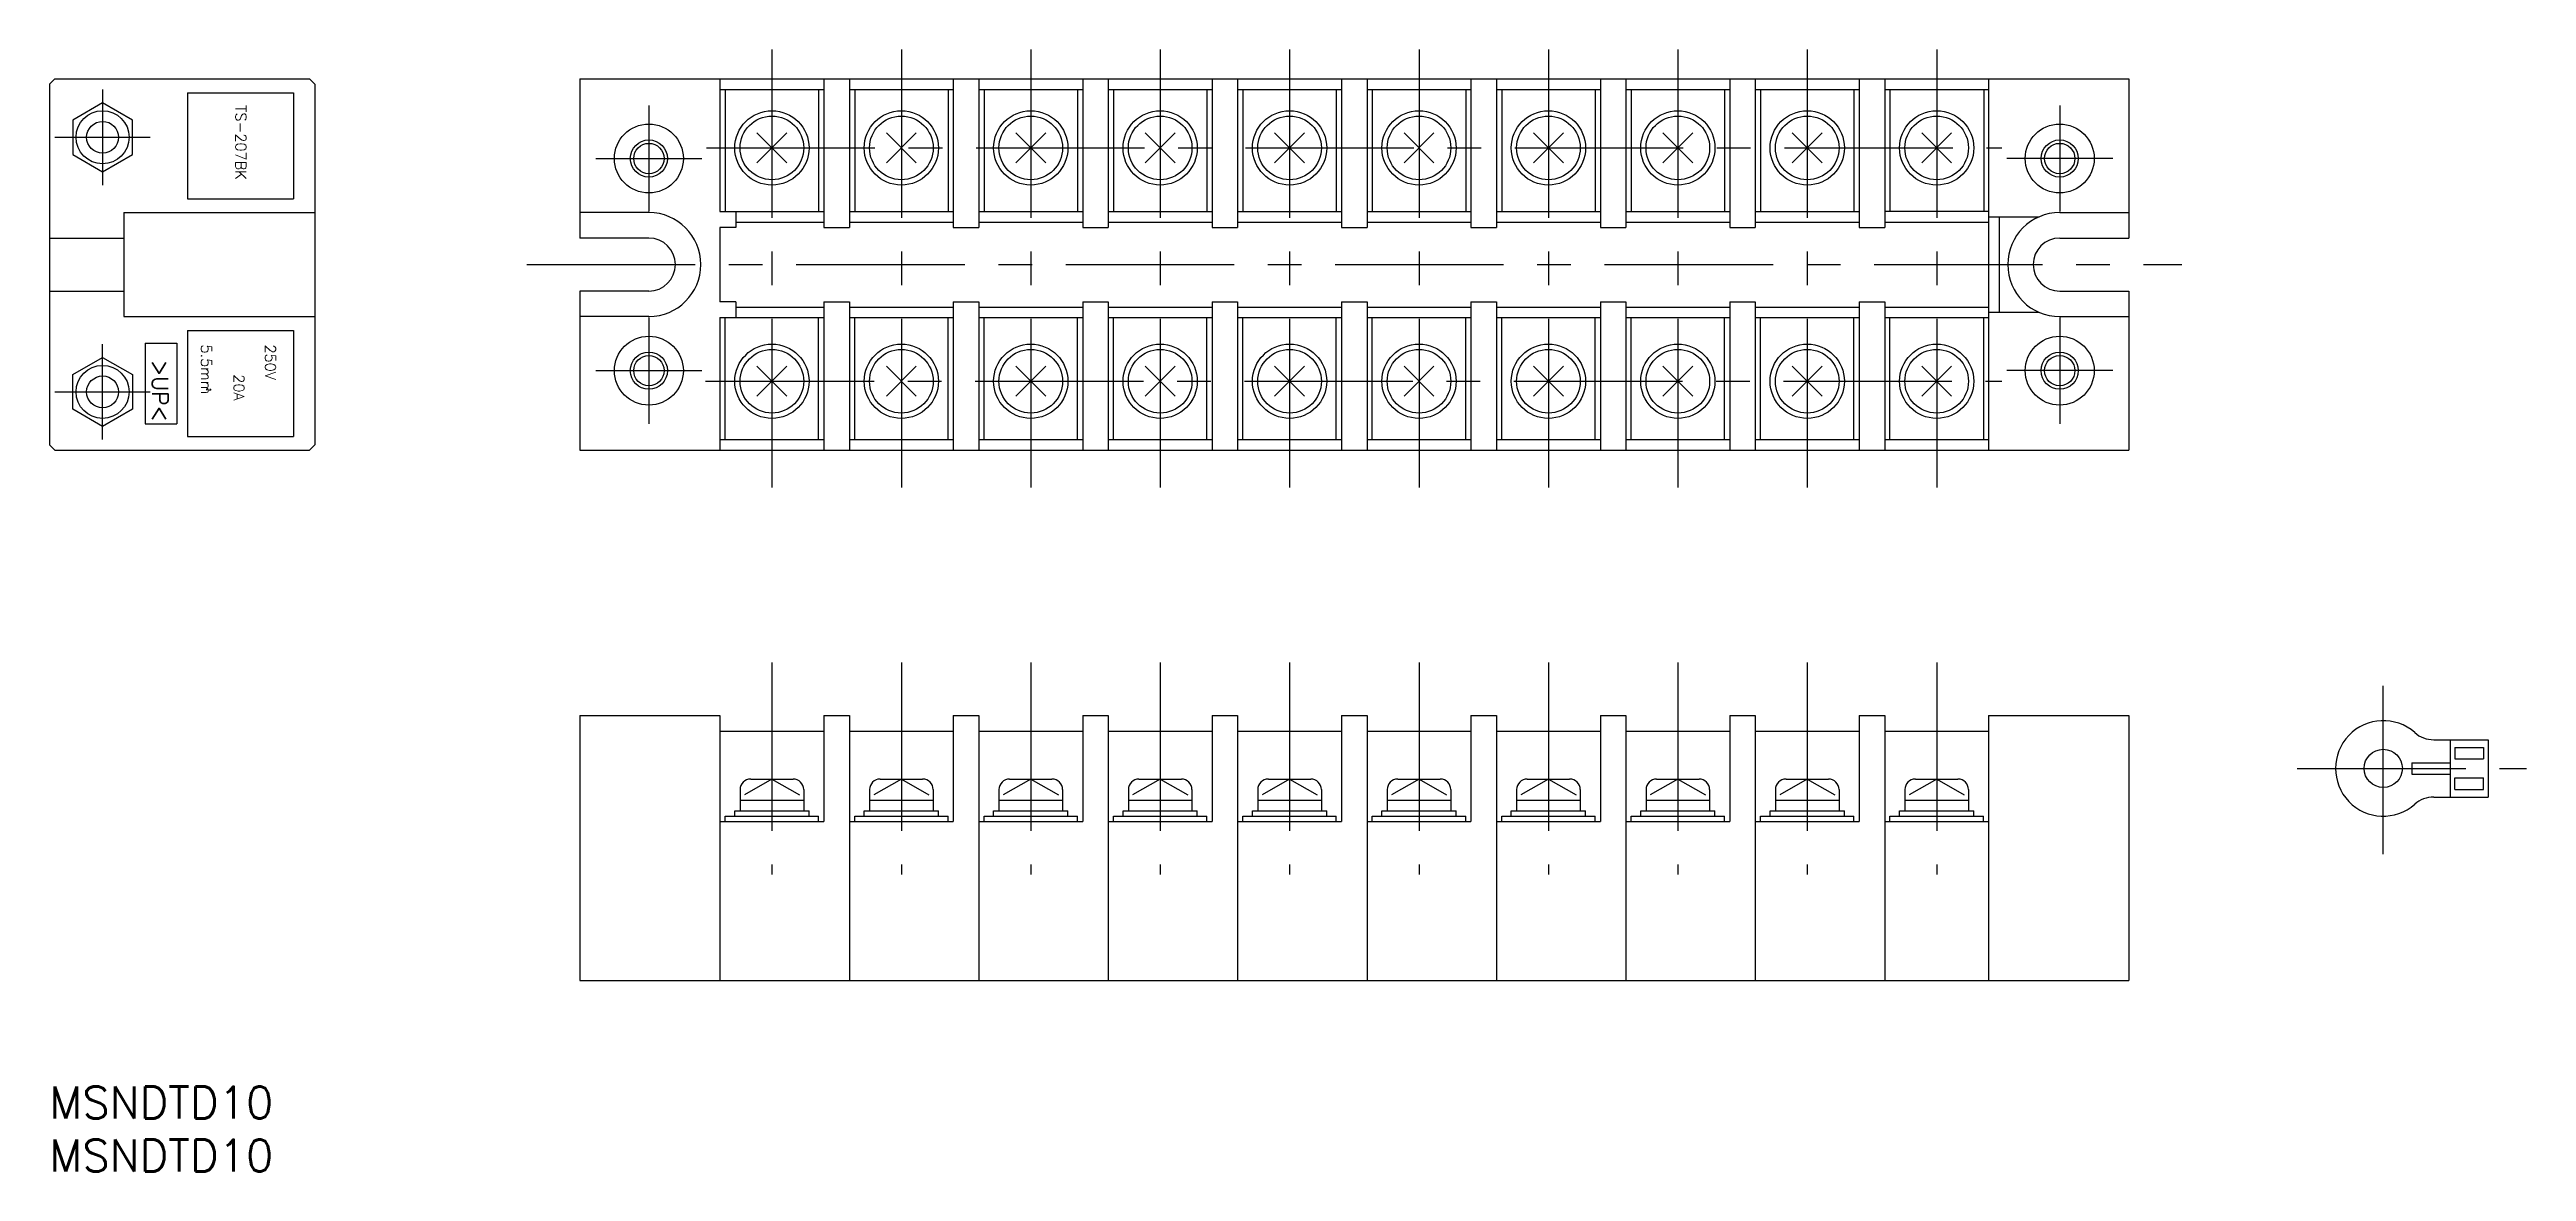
# Model space of a CAD drawing. Extents: x 0 to 234, y -8 to 98.
import ezdxf

# ---------------------------------------------------------------- set-up
doc = ezdxf.new("R2010")
doc.units = 0
doc.header["$LTSCALE"] = 0.5
doc.linetypes.add('CENTER', pattern=[50.8, 31.75, -6.35, 6.35, -6.35])
for name, color, linetype in [('MSM_CENTER', 1, 'CENTER'), ('MSM_CONTINUOUS', 7, 'CONTINUOUS'), ('MSM_NARROW', 5, 'CONTINUOUS'), ('MSM_PART_NUMBER', 7, 'CONTINUOUS')]:
    doc.layers.add(name, color=color, linetype=linetype)
doc.styles.get("Standard").update_dxf_attribs({"font": 'txt.shx', "height": 3, "bigfont": 'bigfont.shx'})

msp = doc.modelspace()

# ---------------------------------------------------------------- linework, layer by layer
at = {"layer": 'MSM_CENTER'}
for p, q in [((68.1, 97.77), (68.1, 55)), ((80.3, 97.77), (80.3, 55)), ((92.5, 97.77), (92.5, 55)), ((104.7, 97.77), (104.7, 55)), ((116.9, 97.77), (116.9, 55)), ((129.1, 97.77), (129.1, 55)), ((141.3, 97.77), (141.3, 55)), ((153.5, 97.77), (153.5, 55)), ((165.7, 97.77), (165.7, 55)), ((177.9, 97.77), (177.9, 55)), ((5, 94), (5, 85)), ((56.5, 92.5), (56.5, 82.5)), ((189.5, 92.5), (189.5, 82.5)), ((0.5, 89.5), (9.5, 89.5)), ((51.5, 87.5), (61.5, 87.5)), ((61.94, 88.5), (184.05, 88.5)), ((194.5, 87.5), (184.5, 87.5)), ((45, 77.5), (201, 77.5)), ((56.5, 72.5), (56.5, 62.5)), ((189.5, 72.5), (189.5, 62.5)), ((5, 61), (5, 70)), ((0.5, 65.5), (9.5, 65.5)), ((51.5, 67.5), (61.5, 67.5)), ((61.85, 66.5), (184.05, 66.5)), ((194.5, 67.5), (184.5, 67.5)), ((68.1, 40), (68.1, 20)), ((80.3, 40), (80.3, 20)), ((92.5, 40), (92.5, 20)), ((104.7, 40), (104.7, 20)), ((116.9, 40), (116.9, 20)), ((129.1, 40), (129.1, 20)), ((141.3, 40), (141.3, 20)), ((153.5, 40), (153.5, 20)), ((165.7, 40), (165.7, 20)), ((177.9, 40), (177.9, 20)), ((220, 21.9), (220, 38.1)), ((211.9, 30), (233.5, 30))]:
    msp.add_line(p, q, dxfattribs=at)
at = {"layer": 'MSM_CONTINUOUS'}
for p, q in [((0.5, 95), (0, 94.5)), ((0, 94.5), (0, 60.5)), ((0.5, 95), (24.5, 95)), ((13, 93.7), (23, 93.7)), ((13, 93.7), (13, 83.7)), ((23, 93.7), (23, 83.7)), ((24.5, 95), (25, 94.5)), ((25, 94.5), (25, 60.5)), ((50, 95), (50, 80)), ((50, 95), (196, 95)), ((63.2, 95), (63.2, 82.5)), ((63.2, 94), (73, 94)), ((63.7, 94), (63.7, 82.5)), ((72.5, 94), (72.5, 82.5)), ((73, 95), (73, 81)), ((75.4, 95), (75.4, 81)), ((75.4, 94), (85.2, 94)), ((75.9, 94), (75.9, 82.5)), ((84.7, 94), (84.7, 82.5)), ((85.2, 95), (85.2, 81)), ((87.6, 95), (87.6, 81)), ((87.6, 94), (97.4, 94)), ((88.1, 94), (88.1, 82.5)), ((96.9, 94), (96.9, 82.5)), ((97.4, 95), (97.4, 81)), ((99.8, 95), (99.8, 81)), ((99.8, 94), (109.6, 94)), ((100.3, 94), (100.3, 82.5)), ((109.1, 94), (109.1, 82.5)), ((109.6, 95), (109.6, 81)), ((112, 95), (112, 81)), ((112, 94), (121.8, 94)), ((112.5, 94), (112.5, 82.5)), ((121.3, 94), (121.3, 82.5)), ((121.8, 95), (121.8, 81)), ((124.2, 95), (124.2, 81)), ((124.2, 94), (134, 94)), ((124.7, 94), (124.7, 82.5)), ((133.5, 94), (133.5, 82.5)), ((134, 95), (134, 81)), ((136.4, 95), (136.4, 81)), ((136.4, 94), (146.2, 94)), ((136.9, 94), (136.9, 82.5)), ((145.7, 94), (145.7, 82.5)), ((146.2, 95), (146.2, 81)), ((148.6, 95), (148.6, 81)), ((148.6, 94), (158.4, 94)), ((149.1, 94), (149.1, 82.5)), ((157.9, 94), (157.9, 82.5)), ((158.4, 95), (158.4, 81)), ((160.8, 95), (160.8, 81)), ((160.8, 94), (170.6, 94)), ((161.3, 94), (161.3, 82.5)), ((170.1, 94), (170.1, 82.5)), ((170.6, 95), (170.6, 81)), ((173, 95), (173, 81)), ((173, 94), (182.8, 94)), ((173.47, 94), (173.47, 82.5)), ((182.34, 94), (182.34, 82.5)), ((182.8, 95), (182.8, 60)), ((196, 95), (196, 80)), ((5, 92.75), (2.19, 91.13)), ((2.19, 91.13), (2.19, 87.88)), ((7.81, 91.13), (5, 92.75)), ((7.81, 87.88), (7.81, 91.13)), ((69.51, 89.91), (66.69, 87.09)), ((66.69, 89.91), (69.51, 87.09)), ((81.71, 89.91), (78.89, 87.09)), ((78.89, 89.91), (81.71, 87.09)), ((93.91, 89.91), (91.09, 87.09)), ((91.09, 89.91), (93.91, 87.09)), ((106.11, 89.91), (103.29, 87.09)), ((103.29, 89.91), (106.11, 87.09)), ((118.31, 89.91), (115.49, 87.09)), ((115.49, 89.91), (118.31, 87.09)), ((130.51, 89.91), (127.69, 87.09)), ((127.69, 89.91), (130.51, 87.09)), ((142.71, 89.91), (139.89, 87.09)), ((139.89, 89.91), (142.71, 87.09)), ((154.91, 89.91), (152.09, 87.09)), ((152.09, 89.91), (154.91, 87.09)), ((167.11, 89.91), (164.29, 87.09)), ((164.29, 89.91), (167.11, 87.09)), ((179.31, 89.91), (176.49, 87.09)), ((176.49, 89.91), (179.31, 87.09)), ((2.19, 87.88), (5, 86.25)), ((5, 86.25), (7.81, 87.88)), ((7, 82.4), (7, 72.6)), ((7, 82.4), (25, 82.4)), ((13, 83.7), (23, 83.7)), ((56.5, 82.4), (50, 82.4)), ((63.2, 82.5), (73, 82.5)), ((64.7, 82.5), (64.7, 81)), ((75.4, 82.5), (85.2, 82.5)), ((87.6, 82.5), (97.4, 82.5)), ((99.8, 82.5), (109.6, 82.5)), ((112, 82.5), (121.8, 82.5)), ((124.2, 82.5), (134, 82.5)), ((136.4, 82.5), (146.2, 82.5)), ((148.6, 82.5), (158.4, 82.5)), ((160.8, 82.5), (170.6, 82.5)), ((182.8, 82.5), (173, 82.5)), ((182.8, 82), (187.56, 82)), ((183.8, 82), (183.8, 73)), ((189.5, 82.4), (196, 82.4)), ((0, 80), (7, 80)), ((56.5, 80), (50, 80)), ((64.7, 81), (63.2, 81)), ((63.2, 81), (63.2, 74)), ((64.7, 81.5), (73, 81.5)), ((73, 81), (75.4, 81)), ((75.4, 81.5), (85.2, 81.5)), ((85.2, 81), (87.6, 81)), ((87.6, 81.5), (97.4, 81.5)), ((97.4, 81), (99.8, 81)), ((99.8, 81.5), (109.6, 81.5)), ((109.6, 81), (112, 81)), ((112, 81.5), (121.8, 81.5)), ((121.8, 81), (124.2, 81)), ((124.2, 81.5), (134, 81.5)), ((134, 81), (136.4, 81)), ((136.4, 81.5), (146.2, 81.5)), ((146.2, 81), (148.6, 81)), ((148.6, 81.5), (158.4, 81.5)), ((158.4, 81), (160.8, 81)), ((160.8, 81.5), (170.6, 81.5)), ((170.6, 81), (173, 81)), ((173, 81.5), (182.8, 81.5)), ((189.5, 80), (196, 80)), ((0, 75), (7, 75)), ((56.5, 75), (50, 75)), ((50, 75), (50, 60)), ((189.5, 75), (196, 75)), ((196, 75), (196, 60)), ((7, 72.6), (25, 72.6)), ((56.5, 72.6), (50, 72.6)), ((64.7, 74), (63.2, 74)), ((63.2, 72.5), (73, 72.5)), ((63.2, 72.5), (63.2, 60)), ((63.7, 61), (63.7, 72.5)), ((64.7, 74), (64.7, 72.5)), ((64.7, 73.5), (73, 73.5)), ((72.5, 61), (72.5, 72.5)), ((73, 74), (75.4, 74)), ((73, 74), (73, 60)), ((75.4, 74), (75.4, 60)), ((75.4, 73.5), (85.2, 73.5)), ((75.4, 72.5), (85.2, 72.5)), ((75.9, 61), (75.9, 72.5)), ((84.7, 61), (84.7, 72.5)), ((85.2, 74), (87.6, 74)), ((85.2, 74), (85.2, 60)), ((87.6, 74), (87.6, 60)), ((87.6, 73.5), (97.4, 73.5)), ((87.6, 72.5), (97.4, 72.5)), ((88.1, 61), (88.1, 72.5)), ((96.9, 61), (96.9, 72.5)), ((97.4, 74), (99.8, 74)), ((97.4, 74), (97.4, 60)), ((99.8, 74), (99.8, 60)), ((99.8, 73.5), (109.6, 73.5)), ((99.8, 72.5), (109.6, 72.5)), ((100.3, 61), (100.3, 72.5)), ((109.1, 61), (109.1, 72.5)), ((109.6, 74), (109.6, 60)), ((109.6, 74), (112, 74)), ((112, 74), (112, 60)), ((112, 73.5), (121.8, 73.5)), ((112, 72.5), (121.8, 72.5)), ((112.5, 61), (112.5, 72.5)), ((121.3, 61), (121.3, 72.5)), ((121.8, 74), (121.8, 60)), ((121.8, 74), (124.2, 74)), ((124.2, 74), (124.2, 60)), ((124.2, 73.5), (134, 73.5)), ((124.2, 72.5), (134, 72.5)), ((124.7, 61), (124.7, 72.5)), ((133.5, 61), (133.5, 72.5)), ((134, 74), (134, 60)), ((134, 74), (136.4, 74)), ((136.4, 74), (136.4, 60)), ((136.4, 73.5), (146.2, 73.5)), ((136.4, 72.5), (146.2, 72.5)), ((136.9, 61), (136.9, 72.5)), ((145.7, 61), (145.7, 72.5)), ((146.2, 74), (146.2, 60)), ((146.2, 74), (148.6, 74)), ((148.6, 74), (148.6, 60)), ((148.6, 73.5), (158.4, 73.5)), ((148.6, 72.5), (158.4, 72.5)), ((149.1, 61), (149.1, 72.5)), ((157.9, 61), (157.9, 72.5)), ((158.4, 74), (158.4, 60)), ((158.4, 74), (160.8, 74)), ((160.8, 74), (160.8, 60)), ((160.8, 73.5), (170.6, 73.5)), ((160.8, 72.5), (170.6, 72.5)), ((161.3, 61), (161.3, 72.5)), ((170.1, 61), (170.1, 72.5)), ((170.6, 74), (173, 74)), ((170.6, 74), (170.6, 60)), ((173, 74), (173, 60)), ((173, 73.5), (182.8, 73.5)), ((173, 72.5), (182.8, 72.5)), ((173.47, 61), (173.47, 72.5)), ((182.34, 61), (182.34, 72.5)), ((182.8, 73), (187.56, 73)), ((189.5, 72.6), (196, 72.6)), ((9, 70.1), (12, 70.1)), ((9, 70.1), (9, 62.5)), ((12, 70.1), (12, 62.5)), ((13, 71.3), (23, 71.3)), ((13, 71.3), (13, 61.3)), ((23, 71.3), (23, 61.3)), ((2.19, 67.13), (5, 68.75)), ((5, 68.75), (7.81, 67.13)), ((69.51, 65.09), (66.69, 67.91)), ((66.69, 65.09), (69.51, 67.91)), ((81.71, 65.09), (78.89, 67.91)), ((78.89, 65.09), (81.71, 67.91)), ((93.91, 65.09), (91.09, 67.91)), ((91.09, 65.09), (93.91, 67.91)), ((106.11, 65.09), (103.29, 67.91)), ((103.29, 65.09), (106.11, 67.91)), ((118.31, 65.09), (115.49, 67.91)), ((115.49, 65.09), (118.31, 67.91)), ((130.51, 65.09), (127.69, 67.91)), ((127.69, 65.09), (130.51, 67.91)), ((142.71, 65.09), (139.89, 67.91)), ((139.89, 65.09), (142.71, 67.91)), ((154.91, 65.09), (152.09, 67.91)), ((152.09, 65.09), (154.91, 67.91)), ((167.11, 65.09), (164.29, 67.91)), ((164.29, 65.09), (167.11, 67.91)), ((179.31, 65.09), (176.49, 67.91)), ((176.49, 65.09), (179.31, 67.91)), ((2.19, 63.88), (2.19, 67.13)), ((7.81, 67.13), (7.81, 63.88)), ((5, 62.25), (2.19, 63.88)), ((7.81, 63.88), (5, 62.25)), ((9, 62.5), (12, 62.5)), ((13, 61.3), (23, 61.3)), ((63.2, 61), (73, 61)), ((75.4, 61), (85.2, 61)), ((87.6, 61), (97.4, 61)), ((99.8, 61), (109.6, 61)), ((112, 61), (121.8, 61)), ((124.2, 61), (134, 61)), ((136.4, 61), (146.2, 61)), ((148.6, 61), (158.4, 61)), ((160.8, 61), (170.6, 61)), ((173, 61), (182.8, 61)), ((0, 60.5), (0.5, 60)), ((0.5, 60), (24.5, 60)), ((25, 60.5), (24.5, 60)), ((50, 60), (196, 60)), ((50, 35), (50, 10)), ((50, 35), (63.2, 35)), ((63.2, 35), (63.2, 10)), ((63.2, 33.5), (73, 33.5)), ((73, 35), (73, 25)), ((73, 35), (75.4, 35)), ((75.4, 35), (75.4, 10)), ((75.4, 33.5), (85.2, 33.5)), ((85.2, 35), (85.2, 25)), ((85.2, 35), (87.6, 35)), ((87.6, 35), (87.6, 10)), ((87.6, 33.5), (97.4, 33.5)), ((97.4, 35), (97.4, 25)), ((97.4, 35), (99.8, 35)), ((99.8, 35), (99.8, 10)), ((99.8, 33.5), (109.6, 33.5)), ((109.6, 35), (109.6, 25)), ((109.6, 35), (112, 35)), ((112, 35), (112, 10)), ((112, 33.5), (121.8, 33.5)), ((121.8, 35), (121.8, 25)), ((121.8, 35), (124.2, 35)), ((124.2, 35), (124.2, 10)), ((124.2, 33.5), (134, 33.5)), ((134, 35), (134, 25)), ((134, 35), (136.4, 35)), ((136.4, 35), (136.4, 10)), ((136.4, 33.5), (146.2, 33.5)), ((146.2, 35), (146.2, 25)), ((146.2, 35), (148.6, 35)), ((148.6, 35), (148.6, 10)), ((148.6, 33.5), (158.4, 33.5)), ((158.4, 35), (160.8, 35)), ((158.4, 35), (158.4, 25)), ((160.8, 35), (160.8, 10)), ((160.8, 33.5), (170.6, 33.5)), ((170.6, 35), (170.6, 25)), ((170.6, 35), (173, 35)), ((173, 35), (173, 10)), ((173, 33.5), (182.8, 33.5)), ((182.8, 35), (196, 35)), ((182.8, 35), (182.8, 10)), ((196, 35), (196, 10)), ((224.76, 32.7), (229.9, 32.7)), ((226.3, 32.7), (226.3, 27.3)), ((229.9, 32.7), (229.9, 27.3)), ((222.7, 30.54), (222.7, 29.46)), ((222.7, 30.54), (226.3, 30.54)), ((226.75, 31.98), (229.45, 31.98)), ((226.75, 31.98), (226.75, 30.9)), ((226.75, 30.9), (229.45, 30.9)), ((229.45, 31.98), (229.45, 30.9)), ((68.1, 29), (65.5, 27.5)), ((66.1, 29), (70.1, 29)), ((68.1, 29), (70.7, 27.5)), ((80.3, 29), (77.7, 27.5)), ((78.3, 29), (82.3, 29)), ((80.3, 29), (82.9, 27.5)), ((92.5, 29), (89.9, 27.5)), ((90.5, 29), (94.5, 29)), ((92.5, 29), (95.1, 27.5)), ((104.7, 29), (102.1, 27.5)), ((102.7, 29), (106.7, 29)), ((104.7, 29), (107.3, 27.5)), ((116.9, 29), (114.3, 27.5)), ((114.9, 29), (118.9, 29)), ((116.9, 29), (119.5, 27.5)), ((129.1, 29), (126.5, 27.5)), ((127.1, 29), (131.1, 29)), ((129.1, 29), (131.7, 27.5)), ((141.3, 29), (138.7, 27.5)), ((139.3, 29), (143.3, 29)), ((141.3, 29), (143.9, 27.5)), ((153.5, 29), (150.9, 27.5)), ((151.5, 29), (155.5, 29)), ((153.5, 29), (156.1, 27.5)), ((165.7, 29), (163.1, 27.5)), ((163.7, 29), (167.7, 29)), ((165.7, 29), (168.3, 27.5)), ((177.9, 29), (175.3, 27.5)), ((175.9, 29), (179.9, 29)), ((177.9, 29), (180.5, 27.5)), ((222.7, 29.46), (226.3, 29.46)), ((226.75, 29.1), (229.45, 29.1)), ((226.75, 28.02), (226.75, 29.1)), ((229.45, 28.02), (229.45, 29.1)), ((64.6, 25.5), (64.6, 26)), ((64.6, 26), (71.6, 26)), ((65.1, 28), (65.1, 26)), ((65.1, 27), (71.1, 27)), ((71.1, 28), (71.1, 26)), ((71.6, 25.5), (71.6, 26)), ((76.8, 26), (83.8, 26)), ((76.8, 25.5), (76.8, 26)), ((77.3, 28), (77.3, 26)), ((77.3, 27), (83.3, 27)), ((83.3, 28), (83.3, 26)), ((83.8, 25.5), (83.8, 26)), ((89, 26), (96, 26)), ((89, 25.5), (89, 26)), ((89.5, 28), (89.5, 26)), ((89.5, 27), (95.5, 27)), ((95.5, 28), (95.5, 26)), ((96, 25.5), (96, 26)), ((101.2, 26), (108.2, 26)), ((101.2, 25.5), (101.2, 26)), ((101.7, 28), (101.7, 26)), ((101.7, 27), (107.7, 27)), ((107.7, 28), (107.7, 26)), ((108.2, 25.5), (108.2, 26)), ((113.4, 26), (120.4, 26)), ((113.4, 25.5), (113.4, 26)), ((113.9, 28), (113.9, 26)), ((113.9, 27), (119.9, 27)), ((119.9, 28), (119.9, 26)), ((120.4, 25.5), (120.4, 26)), ((125.6, 26), (132.6, 26)), ((125.6, 25.5), (125.6, 26)), ((126.1, 28), (126.1, 26)), ((126.1, 27), (132.1, 27)), ((132.1, 28), (132.1, 26)), ((132.6, 25.5), (132.6, 26)), ((137.8, 26), (144.8, 26)), ((137.8, 25.5), (137.8, 26)), ((138.3, 28), (138.3, 26)), ((138.3, 27), (144.3, 27)), ((144.3, 28), (144.3, 26)), ((144.8, 25.5), (144.8, 26)), ((150, 26), (157, 26)), ((150, 25.5), (150, 26)), ((150.5, 28), (150.5, 26)), ((150.5, 27), (156.5, 27)), ((156.5, 28), (156.5, 26)), ((157, 25.5), (157, 26)), ((162.2, 26), (169.2, 26)), ((162.2, 25.5), (162.2, 26)), ((162.7, 28), (162.7, 26)), ((162.7, 27), (168.7, 27)), ((168.7, 28), (168.7, 26)), ((169.2, 25.5), (169.2, 26)), ((174.4, 26), (181.4, 26)), ((174.4, 25.5), (174.4, 26)), ((174.9, 28), (174.9, 26)), ((174.9, 27), (180.9, 27)), ((180.9, 28), (180.9, 26)), ((181.4, 25.5), (181.4, 26)), ((224.76, 27.3), (229.9, 27.3)), ((226.75, 28.02), (229.45, 28.02)), ((63.2, 25), (73, 25)), ((63.7, 25), (63.7, 25.5)), ((63.7, 25.5), (72.5, 25.5)), ((72.5, 25), (72.5, 25.5)), ((75.4, 25), (85.2, 25)), ((75.9, 25.5), (84.7, 25.5)), ((75.9, 25), (75.9, 25.5)), ((84.7, 25), (84.7, 25.5)), ((87.6, 25), (97.4, 25)), ((88.1, 25.5), (96.9, 25.5)), ((88.1, 25), (88.1, 25.5)), ((96.9, 25), (96.9, 25.5)), ((99.8, 25), (109.6, 25)), ((100.3, 25.5), (109.1, 25.5)), ((100.3, 25), (100.3, 25.5)), ((109.1, 25), (109.1, 25.5)), ((112, 25), (121.8, 25)), ((112.5, 25.5), (121.3, 25.5)), ((112.5, 25), (112.5, 25.5)), ((121.3, 25), (121.3, 25.5)), ((124.2, 25), (134, 25)), ((124.7, 25.5), (133.5, 25.5)), ((124.7, 25), (124.7, 25.5)), ((133.5, 25), (133.5, 25.5)), ((136.4, 25), (146.2, 25)), ((136.9, 25.5), (145.7, 25.5)), ((136.9, 25), (136.9, 25.5)), ((145.7, 25), (145.7, 25.5)), ((148.6, 25), (158.4, 25)), ((149.1, 25.5), (157.9, 25.5)), ((149.1, 25), (149.1, 25.5)), ((157.9, 25), (157.9, 25.5)), ((160.8, 25), (170.6, 25)), ((161.3, 25.5), (170.1, 25.5)), ((161.3, 25), (161.3, 25.5)), ((170.1, 25), (170.1, 25.5)), ((173, 25), (182.8, 25)), ((173.5, 25.5), (182.3, 25.5)), ((173.5, 25), (173.5, 25.5)), ((182.3, 25), (182.3, 25.5)), ((50, 10), (196, 10))]:
    msp.add_line(p, q, dxfattribs=at)
for centre, radius in [((5, 89.5), 2.5), ((68.1, 88.5), 3.5), ((68.1, 88.5), 3), ((80.3, 88.5), 3.5), ((80.3, 88.5), 3), ((92.5, 88.5), 3.5), ((92.5, 88.5), 3), ((104.7, 88.5), 3.5), ((104.7, 88.5), 3), ((116.9, 88.5), 3.5), ((116.9, 88.5), 3), ((129.1, 88.5), 3.5), ((129.1, 88.5), 3), ((141.3, 88.5), 3.5), ((141.3, 88.5), 3), ((153.5, 88.5), 3.5), ((153.5, 88.5), 3), ((165.7, 88.5), 3.5), ((165.7, 88.5), 3), ((177.9, 88.5), 3.5), ((177.9, 88.5), 3), ((5, 89.5), 1.5), ((56.5, 87.5), 3.25), ((56.5, 87.5), 1.43), ((189.5, 87.5), 3.25), ((189.5, 87.5), 1.43), ((56.5, 67.5), 3.25), ((189.5, 67.5), 3.25), ((5, 65.5), 2.5), ((56.5, 67.5), 1.43), ((68.1, 66.5), 3.5), ((68.1, 66.5), 3), ((80.3, 66.5), 3.5), ((80.3, 66.5), 3), ((92.5, 66.5), 3.5), ((92.5, 66.5), 3), ((104.7, 66.5), 3.5), ((104.7, 66.5), 3), ((116.9, 66.5), 3.5), ((116.9, 66.5), 3), ((129.1, 66.5), 3.5), ((129.1, 66.5), 3), ((141.3, 66.5), 3.5), ((141.3, 66.5), 3), ((153.5, 66.5), 3.5), ((153.5, 66.5), 3), ((165.7, 66.5), 3.5), ((165.7, 66.5), 3), ((177.9, 66.5), 3.5), ((177.9, 66.5), 3), ((189.5, 67.5), 1.43), ((5, 65.5), 1.5), ((220, 30), 1.8)]:
    msp.add_circle(centre, radius, dxfattribs=at)
for centre, radius, start, end in [((56.5, 77.5), 4.9, 270, 90), ((189.5, 77.5), 4.9, 90, 270), ((56.5, 77.5), 2.5, 270, 90), ((189.5, 77.5), 2.5, 90, 270), ((220, 30), 4.5, 48.5904, 311.4096), ((224.76, 35.4), 2.7, 228.5904, 270), ((66.1, 28), 1, 90, 180), ((70.1, 28), 1, 0, 90), ((78.3, 28), 1, 90, 180), ((82.3, 28), 1, 0, 90), ((90.5, 28), 1, 90, 180), ((94.5, 28), 1, 0, 90), ((102.7, 28), 1, 90, 180), ((106.7, 28), 1, 0, 90), ((114.9, 28), 1, 90, 180), ((118.9, 28), 1, 0, 90), ((127.1, 28), 1, 90, 180), ((131.1, 28), 1, 0, 90), ((139.3, 28), 1, 90, 180), ((143.3, 28), 1, 0, 90), ((151.5, 28), 1, 90, 180), ((155.5, 28), 1, 0, 90), ((163.7, 28), 1, 90, 180), ((167.7, 28), 1, 0, 90), ((175.9, 28), 1, 90, 180), ((179.9, 28), 1, 0, 90), ((224.76, 24.6), 2.7, 90, 131.4096)]:
    msp.add_arc(centre, radius, start, end, dxfattribs=at)
at = {"layer": 'MSM_NARROW'}
for centre in [(56.5, 87.5), (189.5, 87.5), (56.5, 67.5), (189.5, 67.5)]:
    msp.add_circle(centre, 1.75, dxfattribs=at)

# ---------------------------------------------------------------- texts
at = {"layer": 'MSM_PART_NUMBER'}
for s, height, p in [('TS-207BK', 1, (17.54, 92.53)), ('>UP<', 1.5, (9.68, 68.52)), ('5.5mm', 1, (14.29, 69.97)), ('250V', 1, (20.32, 69.97)), ('20A', 1, (17.36, 67.16))]:
    msp.add_text(s, height=height, rotation=270, dxfattribs=at).set_placement(p)
at = {"layer": 'MSM_PART_NUMBER', "width": 0.4}
msp.add_text('2', height=0.4, rotation=270, dxfattribs=at).set_placement((14.8, 65.79))
at = {"layer": 'MSM_PART_NUMBER'}
for p in [(0, -3), (0, -8)]:
    msp.add_text('MSNDTD10', height=3, dxfattribs=at).set_placement(p)

doc.saveas('drawing.dxf')
